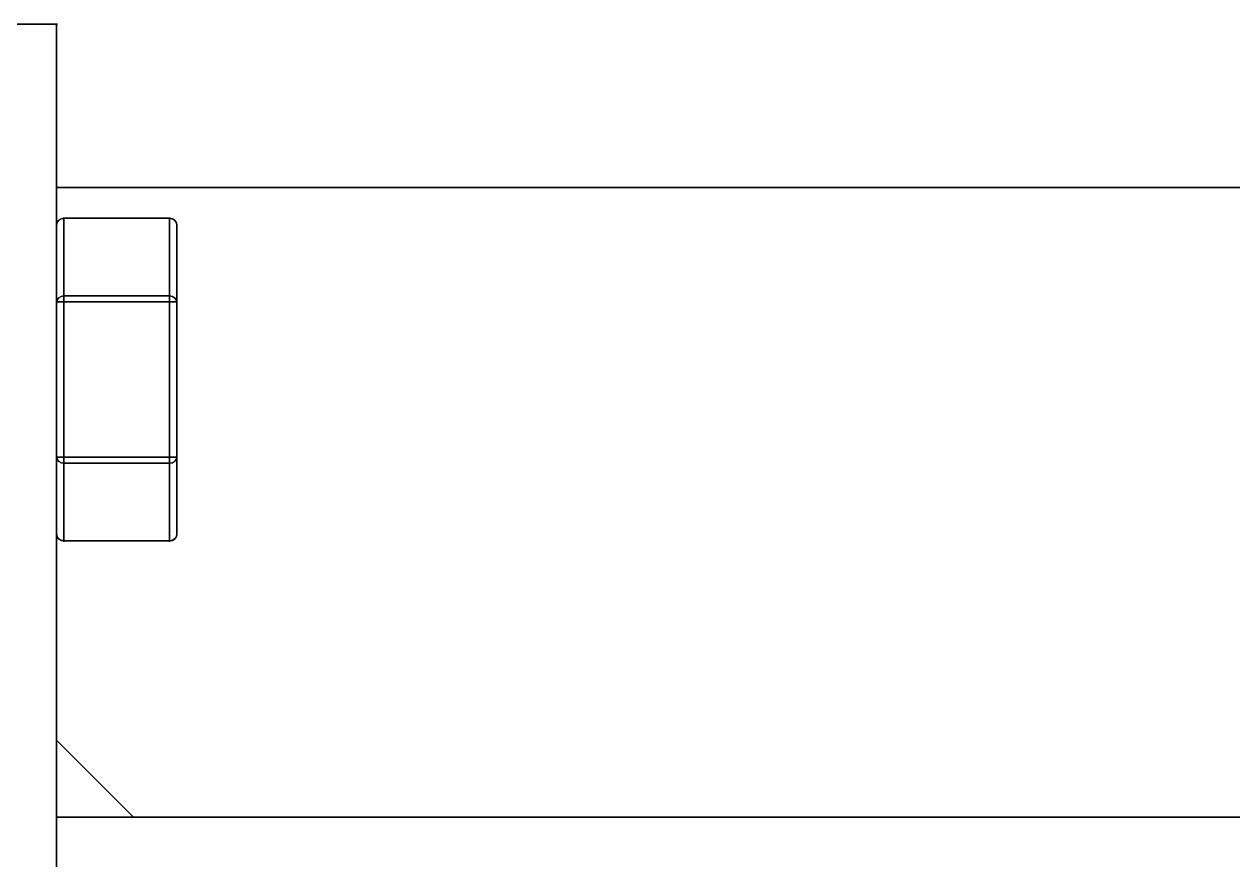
# Model space of a CAD drawing. Header units: millimetres. Extents: x -322799 to 170759, y -1515545 to 988982.
# Drawn here: x -12025 to -11899.2, y 0 to 87 of the extents above; entities that cross this region are included whole.
import ezdxf

# ---------------------------------------------------------------- set-up
doc = ezdxf.new("R2010")
doc.units = ezdxf.units.MM
doc.header["$MEASUREMENT"] = 0

msp = doc.modelspace()

# ---------------------------------------------------------------- linework, layer by layer
for p, q in [((-12031.63, 87, 5791.65), (-12021.63, 87, 5791.65)), ((-12031.63, 87, 5551.65), (-12021.73, 87, 5551.65)), ((-12021.63, 87, 5791.65), (-12031.63, 87, 5791.65)), ((-12021.73, 87, 5551.65), (-12031.63, 87, 5551.65)), ((-12021.63, 12.45, 5791.65), (-12021.63, 87, 5791.65)), ((-12021.63, 87, 5791.65), (-12021.63, 87, 5551.75)), ((-12021.63, 87, 5791.65), (-12021.63, 12.45, 5791.65)), ((-12021.63, 87, 5551.75), (-12021.63, 87, 5791.65)), ((-12021.63, 86.9, 5551.65), (-12021.63, 12.45, 5551.65)), ((-12021.63, 12.45, 5551.65), (-12021.63, 86.9, 5551.65)), ((-12021.63, 70, 5826.65), (-11521.63, 70, 5826.65)), ((-12021.63, -70, 5826.65), (-12021.63, 70, 5826.65)), ((-12021.63, 70, 5810.65), (-11521.63, 70, 5810.65)), ((-12021.63, 70, 5826.65), (-12021.63, 70, 5810.65)), ((-11521.63, 70, 5826.65), (-12021.63, 70, 5826.65)), ((-12021.63, 70, 5442.65), (-11521.63, 70, 5442.65)), ((-12021.63, 4.45, 5442.65), (-12021.63, 70, 5442.65)), ((-12021.63, 70, 5810.65), (-12021.63, 4.45, 5810.65)), ((-11521.63, 70, 5810.65), (-12021.63, 70, 5810.65)), ((-12021.63, 70, 5426.65), (-11521.63, 70, 5426.65)), ((-12021.63, 70, 5442.65), (-12021.63, 70, 5426.65)), ((-11521.63, 70, 5442.65), (-12021.63, 70, 5442.65)), ((-12021.63, 70, 5426.65), (-12021.63, -70, 5426.65)), ((-11521.63, 70, 5426.65), (-12021.63, 70, 5426.65)), ((-12021.63, 70, 5810.65), (-12021.63, 4.45, 5810.65)), ((-12021.63, 70, 5826.65), (-12021.63, 70, 5810.65)), ((-12021.63, -70, 5826.65), (-12021.63, 70, 5826.65)), ((-12021.63, 4.45, 5442.65), (-12021.63, 70, 5442.65)), ((-12021.63, 70, 5442.65), (-12021.63, 70, 5426.65)), ((-12021.63, 70, 5426.65), (-12021.63, -70, 5426.65)), ((-12020.89, 66.79, 5721.28), (-12009.87, 66.79, 5721.28)), ((-12020.89, 58.71, 5707.3), (-12020.89, 66.79, 5721.28)), ((-12020.89, 66.79, 5621.28), (-12009.87, 66.79, 5621.28)), ((-12020.89, 58.71, 5607.3), (-12020.89, 66.79, 5621.28)), ((-12009.87, 66.79, 5722.02), (-12020.89, 66.79, 5722.02)), ((-12020.89, 66.79, 5722.02), (-12020.89, 58.71, 5736.01)), ((-12009.87, 66.79, 5621.28), (-12020.89, 66.79, 5621.28)), ((-12020.89, 66.79, 5622.02), (-12009.87, 66.79, 5622.02)), ((-12009.87, 66.79, 5622.02), (-12020.89, 66.79, 5622.02)), ((-12020.89, 66.79, 5622.02), (-12020.89, 58.71, 5636.01)), ((-12009.87, 66.79, 5672.02), (-12020.89, 66.79, 5672.02)), ((-12020.89, 66.79, 5672.02), (-12020.89, 58.71, 5686.01)), ((-12009.87, 66.79, 5671.28), (-12020.89, 66.79, 5671.28)), ((-12020.89, 66.79, 5672.02), (-12009.87, 66.79, 5672.02)), ((-12009.87, 66.79, 5721.28), (-12020.89, 66.79, 5721.28)), ((-12020.89, 66.79, 5722.02), (-12009.87, 66.79, 5722.02)), ((-12020.89, 66.79, 5671.28), (-12009.87, 66.79, 5671.28)), ((-12020.89, 58.71, 5657.3), (-12020.89, 66.79, 5671.28)), ((-12020.89, 58.71, 5736.01), (-12020.89, 66.79, 5722.02)), ((-12020.89, 58.71, 5686.01), (-12020.89, 66.79, 5672.02)), ((-12020.89, 66.79, 5721.28), (-12020.89, 58.71, 5707.3)), ((-12020.89, 66.79, 5621.28), (-12020.89, 58.71, 5607.3)), ((-12020.89, 66.79, 5671.28), (-12020.89, 58.71, 5657.3)), ((-12020.89, 58.71, 5636.01), (-12020.89, 66.79, 5622.02)), ((-12009.87, 66.79, 5672.02), (-12009.87, 58.71, 5686.01)), ((-12009.87, 58.71, 5607.3), (-12009.87, 66.79, 5621.28)), ((-12009.87, 66.79, 5721.28), (-12009.87, 58.71, 5707.3)), ((-12009.87, 66.79, 5621.28), (-12009.87, 58.71, 5607.3)), ((-12009.87, 58.71, 5736.01), (-12009.87, 66.79, 5722.02)), ((-12009.87, 66.79, 5722.02), (-12009.87, 58.71, 5736.01)), ((-12009.87, 66.79, 5622.02), (-12009.87, 58.71, 5636.01)), ((-12009.87, 58.71, 5707.3), (-12009.87, 66.79, 5721.28)), ((-12009.87, 58.71, 5657.3), (-12009.87, 66.79, 5671.28)), ((-12009.87, 58.71, 5636.01), (-12009.87, 66.79, 5622.02)), ((-12009.87, 58.71, 5686.01), (-12009.87, 66.79, 5672.02)), ((-12009.87, 66.79, 5671.28), (-12009.87, 58.71, 5657.3)), ((-12021.63, 58.08, 5707.66), (-12021.63, 66.15, 5721.65)), ((-12021.63, 66.15, 5721.65), (-12021.63, 58.08, 5735.64)), ((-12021.63, 58.08, 5657.66), (-12021.63, 66.15, 5671.65)), ((-12021.63, 66.15, 5671.65), (-12021.63, 58.08, 5685.64)), ((-12021.63, 58.08, 5607.66), (-12021.63, 66.15, 5621.65)), ((-12021.63, 66.15, 5621.65), (-12021.63, 58.08, 5635.64)), ((-12021.63, 66.15, 5721.65), (-12021.63, 58.08, 5735.64)), ((-12021.63, 66.15, 5671.65), (-12021.63, 58.08, 5685.64)), ((-12021.63, 58.08, 5707.66), (-12021.63, 66.15, 5721.65)), ((-12021.63, 58.08, 5607.66), (-12021.63, 66.15, 5621.65)), ((-12021.63, 58.08, 5657.66), (-12021.63, 66.15, 5671.65)), ((-12021.63, 66.15, 5621.65), (-12021.63, 58.08, 5635.64)), ((-12009.13, 58.08, 5707.66), (-12009.13, 66.15, 5721.65)), ((-12009.13, 66.15, 5721.65), (-12009.13, 58.08, 5735.64)), ((-12009.13, 58.08, 5607.66), (-12009.13, 66.15, 5621.65)), ((-12009.13, 66.15, 5621.65), (-12009.13, 58.08, 5635.64)), ((-12009.13, 58.08, 5657.66), (-12009.13, 66.15, 5671.65)), ((-12009.13, 66.15, 5671.65), (-12009.13, 58.08, 5685.64)), ((-12009.13, 58.08, 5685.64), (-12009.13, 66.15, 5671.65)), ((-12009.13, 66.15, 5621.65), (-12009.13, 58.08, 5607.66)), ((-12009.13, 58.08, 5735.64), (-12009.13, 66.15, 5721.65)), ((-12009.13, 58.08, 5635.64), (-12009.13, 66.15, 5621.65)), ((-12009.13, 66.15, 5721.65), (-12009.13, 58.08, 5707.66)), ((-12009.13, 66.15, 5671.65), (-12009.13, 58.08, 5657.66)), ((-12021.63, 41.92, 5657.66), (-12021.63, 58.08, 5657.66)), ((-12021.63, 58.08, 5685.64), (-12021.63, 41.92, 5685.64)), ((-12021.63, 41.92, 5707.66), (-12021.63, 58.08, 5707.66)), ((-12021.63, 41.92, 5707.66), (-12021.63, 58.08, 5707.66)), ((-12021.63, 58.08, 5735.64), (-12021.63, 41.92, 5735.64)), ((-12021.63, 41.92, 5657.66), (-12021.63, 58.08, 5657.66)), ((-12021.63, 58.08, 5685.64), (-12021.63, 41.92, 5685.64)), ((-12021.63, 41.92, 5607.66), (-12021.63, 58.08, 5607.66)), ((-12021.63, 58.08, 5635.64), (-12021.63, 41.92, 5635.64)), ((-12021.63, 58.08, 5735.64), (-12021.63, 41.92, 5735.64)), ((-12021.63, 58.08, 5635.64), (-12021.63, 41.92, 5635.64)), ((-12021.63, 41.92, 5607.66), (-12021.63, 58.08, 5607.66)), ((-12009.87, 58.71, 5736.01), (-12020.89, 58.71, 5736.01)), ((-12009.87, 58.71, 5707.3), (-12020.89, 58.71, 5707.3)), ((-12009.87, 58.71, 5607.3), (-12020.89, 58.71, 5607.3)), ((-12020.89, 58.71, 5736.01), (-12009.87, 58.71, 5736.01)), ((-12020.89, 58.71, 5707.3), (-12009.87, 58.71, 5707.3)), ((-12020.89, 58.71, 5657.3), (-12009.87, 58.71, 5657.3)), ((-12009.87, 58.71, 5636.01), (-12020.89, 58.71, 5636.01)), ((-12009.87, 58.71, 5686.01), (-12020.89, 58.71, 5686.01)), ((-12020.89, 58.71, 5607.3), (-12009.87, 58.71, 5607.3)), ((-12020.89, 58.71, 5636.01), (-12009.87, 58.71, 5636.01)), ((-12020.89, 58.71, 5686.01), (-12009.87, 58.71, 5686.01)), ((-12009.87, 58.71, 5657.3), (-12020.89, 58.71, 5657.3)), ((-12020.89, 58.08, 5736.37), (-12009.87, 58.08, 5736.37)), ((-12020.89, 58.08, 5636.37), (-12020.89, 41.92, 5636.37)), ((-12009.87, 58.08, 5636.37), (-12020.89, 58.08, 5636.37)), ((-12020.89, 58.08, 5656.93), (-12020.89, 41.92, 5656.93)), ((-12020.89, 41.92, 5686.37), (-12020.89, 58.08, 5686.37)), ((-12009.87, 58.08, 5706.93), (-12020.89, 58.08, 5706.93)), ((-12009.87, 58.08, 5656.93), (-12020.89, 58.08, 5656.93)), ((-12020.89, 58.08, 5636.37), (-12009.87, 58.08, 5636.37)), ((-12020.89, 58.08, 5686.37), (-12009.87, 58.08, 5686.37)), ((-12009.87, 58.08, 5606.93), (-12020.89, 58.08, 5606.93)), ((-12020.89, 58.08, 5606.93), (-12009.87, 58.08, 5606.93)), ((-12020.89, 41.92, 5606.93), (-12020.89, 58.08, 5606.93)), ((-12020.89, 58.08, 5686.37), (-12020.89, 41.92, 5686.37)), ((-12009.87, 58.08, 5686.37), (-12020.89, 58.08, 5686.37)), ((-12020.89, 58.08, 5656.93), (-12009.87, 58.08, 5656.93)), ((-12020.89, 41.92, 5656.93), (-12020.89, 58.08, 5656.93)), ((-12020.89, 58.08, 5706.93), (-12009.87, 58.08, 5706.93)), ((-12020.89, 41.92, 5706.93), (-12020.89, 58.08, 5706.93)), ((-12020.89, 58.08, 5736.37), (-12020.89, 41.92, 5736.37)), ((-12009.87, 58.08, 5736.37), (-12020.89, 58.08, 5736.37)), ((-12020.89, 58.08, 5706.93), (-12020.89, 41.92, 5706.93)), ((-12020.89, 41.92, 5736.37), (-12020.89, 58.08, 5736.37)), ((-12020.89, 41.92, 5636.37), (-12020.89, 58.08, 5636.37)), ((-12020.89, 58.08, 5606.93), (-12020.89, 41.92, 5606.93)), ((-12009.87, 58.08, 5736.37), (-12009.87, 41.92, 5736.37)), ((-12009.87, 41.92, 5706.93), (-12009.87, 58.08, 5706.93)), ((-12009.87, 41.92, 5606.93), (-12009.87, 58.08, 5606.93)), ((-12009.87, 41.92, 5636.37), (-12009.87, 58.08, 5636.37)), ((-12009.87, 41.92, 5656.93), (-12009.87, 58.08, 5656.93)), ((-12009.87, 58.08, 5686.37), (-12009.87, 41.92, 5686.37)), ((-12009.87, 58.08, 5606.93), (-12009.87, 41.92, 5606.93)), ((-12009.87, 41.92, 5686.37), (-12009.87, 58.08, 5686.37)), ((-12009.87, 58.08, 5656.93), (-12009.87, 41.92, 5656.93)), ((-12009.87, 58.08, 5706.93), (-12009.87, 41.92, 5706.93)), ((-12009.87, 41.92, 5736.37), (-12009.87, 58.08, 5736.37)), ((-12009.87, 58.08, 5636.37), (-12009.87, 41.92, 5636.37)), ((-12009.13, 41.92, 5707.66), (-12009.13, 58.08, 5707.66)), ((-12009.13, 58.08, 5735.64), (-12009.13, 41.92, 5735.64)), ((-12009.13, 41.92, 5607.66), (-12009.13, 58.08, 5607.66)), ((-12009.13, 58.08, 5635.64), (-12009.13, 41.92, 5635.64)), ((-12009.13, 41.92, 5657.66), (-12009.13, 58.08, 5657.66)), ((-12009.13, 58.08, 5685.64), (-12009.13, 41.92, 5685.64)), ((-12009.13, 41.92, 5735.64), (-12009.13, 58.08, 5735.64)), ((-12009.13, 58.08, 5707.66), (-12009.13, 41.92, 5707.66)), ((-12009.13, 58.08, 5607.66), (-12009.13, 41.92, 5607.66)), ((-12009.13, 58.08, 5657.66), (-12009.13, 41.92, 5657.66)), ((-12009.13, 41.92, 5685.64), (-12009.13, 58.08, 5685.64)), ((-12009.13, 41.92, 5635.64), (-12009.13, 58.08, 5635.64)), ((-12021.63, 33.85, 5721.65), (-12021.63, 41.92, 5707.66)), ((-12021.63, 41.92, 5735.64), (-12021.63, 33.85, 5721.65)), ((-12021.63, 33.85, 5671.65), (-12021.63, 41.92, 5657.66)), ((-12021.63, 41.92, 5685.64), (-12021.63, 33.85, 5671.65)), ((-12021.63, 33.85, 5621.65), (-12021.63, 41.92, 5607.66)), ((-12021.63, 41.92, 5635.64), (-12021.63, 33.85, 5621.65)), ((-12021.63, 41.92, 5685.64), (-12021.63, 33.85, 5671.65)), ((-12021.63, 41.92, 5735.64), (-12021.63, 33.85, 5721.65)), ((-12021.63, 33.85, 5721.65), (-12021.63, 41.92, 5707.66)), ((-12021.63, 33.85, 5671.65), (-12021.63, 41.92, 5657.66)), ((-12021.63, 41.92, 5635.64), (-12021.63, 33.85, 5621.65)), ((-12021.63, 33.85, 5621.65), (-12021.63, 41.92, 5607.66)), ((-12020.89, 41.92, 5656.93), (-12009.87, 41.92, 5656.93)), ((-12020.89, 41.92, 5706.93), (-12009.87, 41.92, 5706.93)), ((-12009.87, 41.92, 5636.37), (-12020.89, 41.92, 5636.37)), ((-12020.89, 41.92, 5636.37), (-12009.87, 41.92, 5636.37)), ((-12009.87, 41.92, 5736.37), (-12020.89, 41.92, 5736.37)), ((-12020.89, 41.92, 5606.93), (-12009.87, 41.92, 5606.93)), ((-12009.87, 41.92, 5686.37), (-12020.89, 41.92, 5686.37)), ((-12009.87, 41.92, 5606.93), (-12020.89, 41.92, 5606.93)), ((-12020.89, 41.92, 5686.37), (-12009.87, 41.92, 5686.37)), ((-12009.87, 41.92, 5656.93), (-12020.89, 41.92, 5656.93)), ((-12009.87, 41.92, 5706.93), (-12020.89, 41.92, 5706.93)), ((-12020.89, 41.92, 5736.37), (-12009.87, 41.92, 5736.37)), ((-12009.13, 33.85, 5721.65), (-12009.13, 41.92, 5707.66)), ((-12009.13, 41.92, 5735.64), (-12009.13, 33.85, 5721.65)), ((-12009.13, 33.85, 5621.65), (-12009.13, 41.92, 5607.66)), ((-12009.13, 41.92, 5635.64), (-12009.13, 33.85, 5621.65)), ((-12009.13, 33.85, 5671.65), (-12009.13, 41.92, 5657.66)), ((-12009.13, 41.92, 5685.64), (-12009.13, 33.85, 5671.65)), ((-12009.13, 33.85, 5671.65), (-12009.13, 41.92, 5685.64)), ((-12009.13, 41.92, 5657.66), (-12009.13, 33.85, 5671.65)), ((-12009.13, 33.85, 5721.65), (-12009.13, 41.92, 5735.64)), ((-12009.13, 33.85, 5621.65), (-12009.13, 41.92, 5635.64)), ((-12009.13, 41.92, 5707.66), (-12009.13, 33.85, 5721.65)), ((-12009.13, 41.92, 5607.66), (-12009.13, 33.85, 5621.65)), ((-12009.87, 41.29, 5657.3), (-12020.89, 41.29, 5657.3)), ((-12009.87, 41.29, 5707.3), (-12020.89, 41.29, 5707.3)), ((-12020.89, 41.29, 5636.01), (-12009.87, 41.29, 5636.01)), ((-12020.89, 41.29, 5636.01), (-12020.89, 33.21, 5622.02)), ((-12009.87, 41.29, 5636.01), (-12020.89, 41.29, 5636.01)), ((-12020.89, 41.29, 5736.01), (-12020.89, 33.21, 5722.02)), ((-12009.87, 41.29, 5736.01), (-12020.89, 41.29, 5736.01)), ((-12020.89, 41.29, 5607.3), (-12009.87, 41.29, 5607.3)), ((-12020.89, 33.21, 5621.28), (-12020.89, 41.29, 5607.3)), ((-12020.89, 41.29, 5707.3), (-12009.87, 41.29, 5707.3)), ((-12020.89, 33.21, 5721.28), (-12020.89, 41.29, 5707.3)), ((-12020.89, 41.29, 5736.01), (-12009.87, 41.29, 5736.01)), ((-12009.87, 41.29, 5607.3), (-12020.89, 41.29, 5607.3)), ((-12020.89, 41.29, 5686.01), (-12009.87, 41.29, 5686.01)), ((-12020.89, 41.29, 5657.3), (-12009.87, 41.29, 5657.3)), ((-12020.89, 33.21, 5671.28), (-12020.89, 41.29, 5657.3)), ((-12020.89, 41.29, 5686.01), (-12020.89, 33.21, 5672.02)), ((-12009.87, 41.29, 5686.01), (-12020.89, 41.29, 5686.01)), ((-12020.89, 33.21, 5672.02), (-12020.89, 41.29, 5686.01)), ((-12020.89, 33.21, 5722.02), (-12020.89, 41.29, 5736.01)), ((-12020.89, 41.29, 5707.3), (-12020.89, 33.21, 5721.28)), ((-12020.89, 41.29, 5657.3), (-12020.89, 33.21, 5671.28)), ((-12020.89, 33.21, 5622.02), (-12020.89, 41.29, 5636.01)), ((-12020.89, 41.29, 5607.3), (-12020.89, 33.21, 5621.28)), ((-12009.87, 33.21, 5622.02), (-12009.87, 41.29, 5636.01)), ((-12009.87, 33.21, 5722.02), (-12009.87, 41.29, 5736.01)), ((-12009.87, 41.29, 5607.3), (-12009.87, 33.21, 5621.28)), ((-12009.87, 41.29, 5707.3), (-12009.87, 33.21, 5721.28)), ((-12009.87, 41.29, 5686.01), (-12009.87, 33.21, 5672.02)), ((-12009.87, 33.21, 5671.28), (-12009.87, 41.29, 5657.3)), ((-12009.87, 41.29, 5736.01), (-12009.87, 33.21, 5722.02)), ((-12009.87, 41.29, 5636.01), (-12009.87, 33.21, 5622.02)), ((-12009.87, 33.21, 5721.28), (-12009.87, 41.29, 5707.3)), ((-12009.87, 33.21, 5621.28), (-12009.87, 41.29, 5607.3)), ((-12009.87, 41.29, 5657.3), (-12009.87, 33.21, 5671.28)), ((-12009.87, 33.21, 5672.02), (-12009.87, 41.29, 5686.01)), ((-12009.87, 33.21, 5622.02), (-12020.89, 33.21, 5622.02)), ((-12020.89, 33.21, 5621.28), (-12009.87, 33.21, 5621.28)), ((-12020.89, 33.21, 5622.02), (-12009.87, 33.21, 5622.02)), ((-12020.89, 33.21, 5722.02), (-12009.87, 33.21, 5722.02)), ((-12009.87, 33.21, 5621.28), (-12020.89, 33.21, 5621.28)), ((-12009.87, 33.21, 5721.28), (-12020.89, 33.21, 5721.28)), ((-12009.87, 33.21, 5672.02), (-12020.89, 33.21, 5672.02)), ((-12020.89, 33.21, 5671.28), (-12009.87, 33.21, 5671.28)), ((-12009.87, 33.21, 5722.02), (-12020.89, 33.21, 5722.02)), ((-12020.89, 33.21, 5721.28), (-12009.87, 33.21, 5721.28)), ((-12009.87, 33.21, 5671.28), (-12020.89, 33.21, 5671.28)), ((-12020.89, 33.21, 5672.02), (-12009.87, 33.21, 5672.02)), ((-12021.63, 12.45, 5551.65), (-12021.63, 12.45, 5791.65)), ((-12021.63, 12.45, 5791.65), (-12021.63, 4.45, 5791.65)), ((-12021.63, 4.45, 5551.65), (-12021.63, 12.45, 5551.65)), ((-12021.63, 12.45, 5791.65), (-12021.63, 4.45, 5791.65)), ((-12013.63, 4.45, 5791.65), (-12021.63, 12.45, 5791.65)), ((-12021.63, 12.45, 5551.65), (-12021.63, 4.45, 5551.65)), ((-12013.63, 4.45, 5551.65), (-12021.63, 12.45, 5551.65)), ((-12021.63, 12.45, 5791.65), (-12021.63, 12.45, 5551.65)), ((-12021.63, 12.45, 5551.65), (-12013.63, 4.45, 5551.65)), ((-12013.63, 4.45, 5791.65), (-12021.63, 12.45, 5791.65)), ((-11521.63, 4.45, 5442.65), (-12021.63, 4.45, 5442.65)), ((-12021.63, 4.45, 5810.65), (-11521.63, 4.45, 5810.65)), ((-12021.63, 4.45, 5551.65), (-12021.63, 4.45, 5442.65)), ((-12021.63, 4.45, 5442.65), (-11521.63, 4.45, 5442.65)), ((-12013.63, 4.45, 5551.65), (-12021.63, 4.45, 5551.65)), ((-11521.63, 4.45, 5810.65), (-12021.63, 4.45, 5810.65)), ((-12021.63, 4.45, 5791.65), (-12013.63, 4.45, 5791.65)), ((-12021.63, 4.45, 5810.65), (-12021.63, 4.45, 5791.65)), ((-12021.63, 4.45, 5810.65), (-12021.63, 4.45, 5791.65)), ((-12021.63, 4.45, 5791.65), (-12021.63, -4.45, 5791.65)), ((-12021.63, 4.45, 5791.65), (-12021.63, -4.45, 5791.65)), ((-12021.63, -4.45, 5551.65), (-12021.63, 4.45, 5551.65)), ((-12021.63, 4.45, 5791.65), (-12013.63, 4.45, 5791.65)), ((-12021.63, -4.45, 5551.65), (-12021.63, 4.45, 5551.65)), ((-12021.63, 4.45, 5551.65), (-12021.63, 4.45, 5442.65)), ((-12021.63, 4.45, 5551.65), (-12013.63, 4.45, 5551.65)), ((-12013.63, 4.45, 5791.65), (-12013.63, 4.45, 5551.65)), ((-12013.63, 4.45, 5551.65), (-12013.63, 4.45, 5791.65))]:
    msp.add_line(p, q)
at = {"extrusion": (3.4308e-13, 1, -3.4308e-13)}
msp.add_arc((12021.63, 5551.65, 87), 0.1, 360, 90, dxfattribs=at)
at = {"extrusion": (-1.37232e-12, -1.37232e-12, -1)}
msp.add_arc((12021.63, 87, -5551.65), 0.1, 270, 0, dxfattribs=at)
at = {"extrusion": (-1.33611e-11, -6.03066e-12, -1)}
msp.add_arc((12021.63, 87, -5551.65), 0.1, 327.2058, 0, dxfattribs=at)
at = {"extrusion": (2.42594e-13, 1, -1.00486e-13)}
msp.add_arc((12021.63, 5551.65, 87), 0.1, 360, 90, dxfattribs=at)
at = {"extrusion": (1.10323e-12, 4.50343e-12, -1)}
msp.add_arc((12021.63, 87, -5551.65), 0.1, 270, 327.2058, dxfattribs=at)
at = {"extrusion": (1, 0, 0)}
for centre, radius, start, end in [((87, 5551.65, -12021.63), 0.1, 90, 180), ((66.15, 5621.65, -12020.89), 0.735, 330, 30), ((66.15, 5671.65, -12020.89), 0.735, 330, 30), ((66.15, 5621.65, -12009.87), 0.735, 330, 30), ((66.15, 5671.65, -12009.87), 0.735, 330, 30), ((58.08, 5735.64, -12020.89), 0.735, 30, 90), ((58.08, 5657.66, -12020.89), 0.735, 270, 330), ((58.08, 5635.64, -12020.89), 0.735, 30, 90), ((58.08, 5685.64, -12020.89), 0.735, 30, 90), ((58.08, 5607.66, -12020.89), 0.735, 270, 330), ((58.08, 5607.66, -12009.87), 0.735, 308.3533, 330), ((58.08, 5707.66, -12009.87), 0.735, 308.3533, 330), ((58.08, 5707.66, -12009.87), 0.735, 270, 308.3533), ((41.92, 5657.66, -12020.89), 0.735, 210, 270), ((41.92, 5707.66, -12020.89), 0.735, 210, 270), ((41.92, 5735.64, -12020.89), 0.735, 90, 150), ((41.92, 5607.66, -12020.89), 0.735, 210, 270), ((41.92, 5685.64, -12020.89), 0.735, 90, 150), ((41.92, 5635.64, -12009.87), 0.735, 90, 134.179), ((41.92, 5707.66, -12009.87), 0.735, 210, 254.179), ((41.92, 5635.64, -12009.87), 0.735, 134.179, 150), ((33.85, 5671.65, -12020.89), 0.735, 150, 210), ((33.85, 5721.65, -12020.89), 0.735, 150, 210), ((33.85, 5671.65, -12009.87), 0.735, 150, 197.1818), ((33.85, 5671.65, -12009.87), 0.735, 197.1818, 210), ((33.85, 5721.65, -12009.87), 0.735, 150, 197.1818), ((33.85, 5621.65, -12009.87), 0.735, 197.1818, 210)]:
    msp.add_arc(centre, radius, start, end, dxfattribs=at)
at = {"extrusion": (1, 4.85189e-13, -2.00972e-13)}
msp.add_arc((87, 5551.65, -12021.63), 0.1, 90, 180, dxfattribs=at)
at = {"extrusion": (-1.42109e-13, 1, 0)}
msp.add_arc((12021.63, 5551.65, 87), 0.1, 90, 270, dxfattribs=at)
at = {"extrusion": (1.42109e-13, -1, 0)}
msp.add_arc((-12021.63, 5551.65, -87), 0.1, 270, 90, dxfattribs=at)
at = {"extrusion": (-4.21567e-11, 0.5, -0.866025)}
for centre in [(12020.89, 2868.11, -4835.42), (12020.89, 2893.11, -4878.72)]:
    msp.add_arc(centre, 0.735, 0, 90, dxfattribs=at)
at = {"extrusion": (3.56321e-14, 0.5, 0.866025)}
msp.add_arc((12020.89, 2753.54, 4901.57), 0.735, 270, 0, dxfattribs=at)
at = {"extrusion": (-4.20525e-11, 0.5, -0.866025)}
msp.add_arc((12020.89, 2918.11, -4922.02), 0.735, 0, 90, dxfattribs=at)
at = {"extrusion": (7.45486e-14, 0.5, 0.866025)}
msp.add_arc((12020.89, 2803.54, 4988.17), 0.735, 270, 360, dxfattribs=at)
at = {"extrusion": (1.49903e-13, 0.5, 0.866025)}
msp.add_arc((12020.89, 2778.54, 4944.87), 0.735, 270, 0, dxfattribs=at)
at = {"extrusion": (1.36033e-10, -0.5, 0.866025)}
for centre in [(-12020.89, 2918.11, 4922.02), (-12020.89, 2893.11, 4878.72)]:
    msp.add_arc(centre, 0.735, 90, 180, dxfattribs=at)
at = {"extrusion": (1.3638e-10, -0.5, -0.866025)}
msp.add_arc((-12020.89, 2803.54, -4988.17), 0.735, 180, 270, dxfattribs=at)
at = {"extrusion": (1.36104e-10, -0.5, -0.866025)}
msp.add_arc((-12020.89, 2753.54, -4901.57), 0.735, 180, 270, dxfattribs=at)
at = {"extrusion": (1.36057e-10, -0.5, -0.866025)}
msp.add_arc((-12020.89, 2778.54, -4944.87), 0.735, 180, 270, dxfattribs=at)
at = {"extrusion": (1.36242e-10, -0.5, 0.866025)}
msp.add_arc((-12020.89, 2868.11, 4835.42), 0.735, 90, 180, dxfattribs=at)
at = {"extrusion": (1, -2.88514e-13, -1.26465e-23)}
msp.add_arc((66.15, 5721.65, -12020.89), 0.735, 330, 30, dxfattribs=at)
at = {"extrusion": (-1, 0, 0)}
for centre, start, end in [((-66.15, 5621.65, 12020.89), 150, 183.8297), ((-66.15, 5671.65, 12020.89), 150, 183.8297), ((-66.15, 5721.65, 12020.89), 183.8297, 210), ((-66.15, 5671.65, 12020.89), 183.8297, 210), ((-66.15, 5671.65, 12009.87), 150, 210), ((-58.08, 5685.64, 12020.89), 90, 150), ((-58.08, 5635.64, 12020.89), 90, 150), ((-58.08, 5735.64, 12020.89), 90, 150), ((-58.08, 5657.66, 12020.89), 210, 270), ((-58.08, 5607.66, 12020.89), 210, 270), ((-58.08, 5735.64, 12009.87), 90, 150), ((-58.08, 5707.66, 12009.87), 210, 270), ((-58.08, 5635.64, 12009.87), 90, 150), ((-58.08, 5685.64, 12009.87), 90, 150), ((-41.92, 5607.66, 12020.89), 270, 330), ((-41.92, 5657.66, 12020.89), 270, 330), ((-41.92, 5707.66, 12020.89), 270, 330), ((-41.92, 5685.64, 12020.89), 30, 90), ((-41.92, 5635.64, 12020.89), 30, 90), ((-41.92, 5735.64, 12020.89), 30, 90), ((-41.92, 5657.66, 12009.87), 270, 330), ((-41.92, 5707.66, 12009.87), 270, 330), ((-41.92, 5635.64, 12009.87), 30, 90), ((-41.92, 5735.64, 12009.87), 30, 90), ((-41.92, 5607.66, 12009.87), 270, 330), ((-41.92, 5685.64, 12009.87), 30, 90), ((-33.85, 5721.65, 12020.89), 330, 30), ((-33.85, 5671.65, 12020.89), 330, 30), ((-33.85, 5621.65, 12020.89), 330, 30), ((-33.85, 5621.65, 12009.87), 330, 30), ((-33.85, 5671.65, 12009.87), 330, 30), ((-33.85, 5721.65, 12009.87), 330, 30)]:
    msp.add_arc(centre, 0.735, start, end, dxfattribs=at)
at = {"extrusion": (-1, 8.70537e-13, 2.02342e-13)}
msp.add_arc((-66.15, 5721.65, 12020.89), 0.735, 150, 183.8297, dxfattribs=at)
at = {"extrusion": (-1, -1.42468e-12, 4.33255e-13)}
msp.add_arc((-66.15, 5621.65, 12020.89), 0.735, 183.8297, 210, dxfattribs=at)
at = {"extrusion": (1, -2.88514e-13, 6.10576e-24)}
msp.add_arc((66.15, 5721.65, -12009.87), 0.735, 330, 30, dxfattribs=at)
at = {"extrusion": (-1, 1.44257e-13, -3.86535e-14)}
msp.add_arc((-66.15, 5621.65, 12009.87), 0.735, 150, 210, dxfattribs=at)
at = {"extrusion": (-1, 4.32771e-13, -3.86535e-14)}
msp.add_arc((-66.15, 5721.65, 12009.87), 0.735, 150, 210, dxfattribs=at)
at = {"extrusion": (4.22457e-11, 0.5, -0.866025)}
msp.add_arc((12009.87, 2868.11, -4835.42), 0.735, 90, 180, dxfattribs=at)
at = {"extrusion": (-3.09844e-15, 0.5, 0.866025)}
msp.add_arc((12009.87, 2753.54, 4901.57), 0.735, 180, 270, dxfattribs=at)
at = {"extrusion": (4.20909e-11, 0.5, -0.866025)}
msp.add_arc((12009.87, 2893.11, -4878.72), 0.735, 90, 180, dxfattribs=at)
at = {"extrusion": (7.51063e-14, 0.5, 0.866025)}
msp.add_arc((12009.87, 2778.54, 4944.87), 0.735, 180, 270, dxfattribs=at)
at = {"extrusion": (4.2176e-11, 0.5, -0.866025)}
msp.add_arc((12009.87, 2918.11, -4922.02), 0.735, 90, 180, dxfattribs=at)
at = {"extrusion": (-3.89165e-14, 0.5, 0.866025)}
msp.add_arc((12009.87, 2803.54, 4988.17), 0.735, 180, 270, dxfattribs=at)
at = {"extrusion": (-1.36057e-10, -0.5, 0.866025)}
for centre in [(-12009.87, 2893.11, 4878.72), (-12009.87, 2918.11, 4922.02)]:
    msp.add_arc(centre, 0.735, 0, 90, dxfattribs=at)
at = {"extrusion": (-1.36242e-10, -0.5, -0.866025)}
msp.add_arc((-12009.87, 2753.54, -4901.57), 0.735, 270, 0, dxfattribs=at)
at = {"extrusion": (-1.35943e-10, -0.5, 0.866025)}
msp.add_arc((-12009.87, 2868.11, 4835.42), 0.735, 0, 90, dxfattribs=at)
at = {"extrusion": (-1.36033e-10, -0.5, -0.866025)}
msp.add_arc((-12009.87, 2803.54, -4988.17), 0.735, 270, 0, dxfattribs=at)
at = {"extrusion": (-1.36357e-10, -0.5, -0.866025)}
msp.add_arc((-12009.87, 2778.54, -4944.87), 0.735, 270, 0, dxfattribs=at)
at = {"extrusion": (-2.0405e-10, -0.5, 0.866025)}
msp.add_arc((-12020.89, 2893.11, 4894.87), 0.735, 90, 180, dxfattribs=at)
at = {"extrusion": (-2.03983e-10, -0.5, 0.866025)}
msp.add_arc((-12020.89, 2868.11, 4851.57), 0.735, 90, 180, dxfattribs=at)
at = {"extrusion": (-2.03727e-10, -0.5, 0.866025)}
msp.add_arc((-12020.89, 2918.11, 4938.17), 0.735, 90, 180, dxfattribs=at)
at = {"extrusion": (2.12429e-13, -0.5, -0.866025)}
msp.add_arc((-12020.89, 2778.54, -4928.72), 0.735, 180, 270, dxfattribs=at)
at = {"extrusion": (1.50708e-13, -0.5, -0.866025)}
msp.add_arc((-12020.89, 2803.54, -4972.02), 0.735, 180, 270, dxfattribs=at)
at = {"extrusion": (2.21973e-13, -0.5, -0.866025)}
msp.add_arc((-12020.89, 2753.54, -4885.42), 0.735, 180, 270, dxfattribs=at)
at = {"extrusion": (2.04168e-10, 0.5, -0.866025)}
for centre in [(12020.89, 2918.11, -4938.17), (12020.89, 2893.11, -4894.87)]:
    msp.add_arc(centre, 0.735, 360, 90, dxfattribs=at)
at = {"extrusion": (2.03868e-10, 0.5, 0.866025)}
for centre in [(12020.89, 2803.54, 4972.02), (12020.89, 2778.54, 4928.72)]:
    msp.add_arc(centre, 0.735, 270, 0, dxfattribs=at)
at = {"extrusion": (2.03916e-10, 0.5, 0.866025)}
msp.add_arc((12020.89, 2753.54, 4885.42), 0.735, 270, 360, dxfattribs=at)
at = {"extrusion": (2.04216e-10, 0.5, -0.866025)}
msp.add_arc((12020.89, 2868.11, -4851.57), 0.735, 360, 90, dxfattribs=at)
at = {"extrusion": (-9.66338e-15, 1, -9.66338e-15)}
for centre in [(12020.89, 5685.64, 58.08), (12020.89, 5635.64, 58.08), (12020.89, 5735.64, 58.08)]:
    msp.add_arc(centre, 0.735, 0, 90, dxfattribs=at)
at = {"extrusion": (-6.83304e-15, -1, -1.64964e-14)}
msp.add_arc((-12020.89, 5657.66, -58.08), 0.735, 180, 270, dxfattribs=at)
at = {"extrusion": (0, -1, 0)}
for centre, start, end in [((-12020.89, 5685.64, -58.08), 90, 180), ((-12020.89, 5735.64, -58.08), 90, 180), ((-12020.89, 5635.64, -58.08), 90, 180), ((-12009.87, 5607.66, -58.08), 270, 0), ((-12009.87, 5607.66, -41.92), 270, 0), ((-12009.87, 5707.66, -41.92), 270, 0), ((-12009.87, 5657.66, -41.92), 270, 0)]:
    msp.add_arc(centre, 0.735, start, end, dxfattribs=at)
at = {"extrusion": (5.06616e-14, -1, 8.93152e-14)}
msp.add_arc((-12020.89, 5707.66, -58.08), 0.735, 180, 270, dxfattribs=at)
at = {"extrusion": (-2.03927e-10, 1, 2.78956e-14)}
msp.add_arc((12020.89, 5657.66, 58.08), 0.735, 270, 0, dxfattribs=at)
at = {"extrusion": (-2.03978e-10, 1, -6.14196e-14)}
msp.add_arc((12020.89, 5707.66, 58.08), 0.735, 270, 0, dxfattribs=at)
at = {"extrusion": (-2.03923e-10, 1, 7.05518e-14)}
msp.add_arc((12020.89, 5607.66, 58.08), 0.735, 270, 0, dxfattribs=at)
at = {"extrusion": (2.33295e-14, -1, 2.33295e-14)}
msp.add_arc((-12020.89, 5607.66, -58.08), 0.735, 180, 270, dxfattribs=at)
at = {"extrusion": (1, -1.44257e-13, 2.4986e-13)}
for centre, start, end in [((58.08, 5707.66, -12020.89), 270, 330), ((41.92, 5635.64, -12020.89), 90, 150)]:
    msp.add_arc(centre, 0.735, start, end, dxfattribs=at)
at = {"extrusion": (-1, 1.44257e-13, -2.4986e-13)}
for centre in [(-58.08, 5707.66, 12020.89), (-58.08, 5657.66, 12009.87), (-58.08, 5607.66, 12009.87)]:
    msp.add_arc(centre, 0.735, 210, 270, dxfattribs=at)
at = {"extrusion": (2.04081e-10, -0.5, 0.866025)}
for centre in [(-12009.87, 2918.11, 4938.17), (-12009.87, 2893.11, 4894.87)]:
    msp.add_arc(centre, 0.735, 360, 90, dxfattribs=at)
at = {"extrusion": (1, -8.15494e-14, 8.56052e-14)}
for centre in [(58.08, 5735.64, -12009.87), (58.08, 5635.64, -12009.87)]:
    msp.add_arc(centre, 0.735, 30, 68.3533, dxfattribs=at)
at = {"extrusion": (4.04657e-14, -0.5, -0.866025)}
msp.add_arc((-12009.87, 2753.54, -4885.42), 0.735, 270, 0, dxfattribs=at)
at = {"extrusion": (-8.55171e-14, -0.5, -0.866025)}
msp.add_arc((-12009.87, 2803.54, -4972.02), 0.735, 270, 0, dxfattribs=at)
at = {"extrusion": (2.04223e-10, -0.5, 0.866025)}
msp.add_arc((-12009.87, 2868.11, 4851.57), 0.735, 360, 90, dxfattribs=at)
at = {"extrusion": (-6.41378e-14, -0.5, -0.866025)}
msp.add_arc((-12009.87, 2778.54, -4928.72), 0.735, 270, 0, dxfattribs=at)
at = {"extrusion": (1, -8.76349e-13, 6.2106e-13)}
msp.add_arc((58.08, 5657.66, -12009.87), 0.735, 308.3533, 330, dxfattribs=at)
at = {"extrusion": (1, 5.37051e-13, 4.41664e-13)}
msp.add_arc((58.08, 5685.64, -12009.87), 0.735, 30, 68.3533, dxfattribs=at)
at = {"extrusion": (-2.03868e-10, 0.5, -0.866025)}
for centre in [(12009.87, 2893.11, -4894.87), (12009.87, 2918.11, -4938.17)]:
    msp.add_arc(centre, 0.735, 90, 180, dxfattribs=at)
at = {"extrusion": (-2.03731e-10, 0.5, 0.866025)}
msp.add_arc((12009.87, 2753.54, 4885.42), 0.735, 180, 270, dxfattribs=at)
at = {"extrusion": (-2.03916e-10, 0.5, -0.866025)}
msp.add_arc((12009.87, 2868.11, -4851.57), 0.735, 90, 180, dxfattribs=at)
at = {"extrusion": (-2.03845e-10, 0.5, 0.866025)}
for centre in [(12009.87, 2803.54, 4972.02), (12009.87, 2778.54, 4928.72)]:
    msp.add_arc(centre, 0.735, 180, 270, dxfattribs=at)
at = {"extrusion": (1, -2.28877e-13, 6.5811e-13)}
msp.add_arc((58.08, 5607.66, -12009.87), 0.735, 270, 308.3533, dxfattribs=at)
at = {"extrusion": (1, -5.69832e-14, 3.42966e-13)}
msp.add_arc((58.08, 5657.66, -12009.87), 0.735, 270, 308.3533, dxfattribs=at)
at = {"extrusion": (1, 2.08771e-13, -4.18425e-15)}
msp.add_arc((58.08, 5735.64, -12009.87), 0.735, 68.3533, 90, dxfattribs=at)
at = {"extrusion": (1, -1.99358e-13, -2.13894e-12)}
msp.add_arc((58.08, 5635.64, -12009.87), 0.735, 68.3533, 90, dxfattribs=at)
at = {"extrusion": (1, 1.99358e-13, 2.13894e-12)}
msp.add_arc((58.08, 5685.64, -12009.87), 0.735, 68.3533, 90, dxfattribs=at)
at = {"extrusion": (9.66338e-15, 1, -9.66338e-15)}
for centre in [(12009.87, 5735.64, 58.08), (12009.87, 5635.64, 58.08), (12009.87, 5685.64, 58.08)]:
    msp.add_arc(centre, 0.735, 90, 180, dxfattribs=at)
at = {"extrusion": (2.03947e-10, 1, 4.72223e-14)}
msp.add_arc((12009.87, 5607.66, 58.08), 0.735, 180, 270, dxfattribs=at)
at = {"extrusion": (2.03978e-10, 1, -6.14196e-14)}
msp.add_arc((12009.87, 5707.66, 58.08), 0.735, 180, 270, dxfattribs=at)
at = {"extrusion": (2.03927e-10, 1, 2.78956e-14)}
msp.add_arc((12009.87, 5657.66, 58.08), 0.735, 180, 270, dxfattribs=at)
at = {"extrusion": (-2.33295e-14, -1, -2.33295e-14)}
for centre in [(-12009.87, 5735.64, -58.08), (-12009.87, 5685.64, -58.08), (-12009.87, 5635.64, -58.08)]:
    msp.add_arc(centre, 0.735, 360, 90, dxfattribs=at)
at = {"extrusion": (-5.06616e-14, -1, 8.93152e-14)}
msp.add_arc((-12009.87, 5707.66, -58.08), 0.735, 270, 0, dxfattribs=at)
at = {"extrusion": (-1.64964e-14, -1, 6.83304e-15)}
msp.add_arc((-12009.87, 5657.66, -58.08), 0.735, 270, 0, dxfattribs=at)
at = {"extrusion": (-2.03906e-10, 0.5, -0.866025)}
for centre, end in [((12020.89, 2840.14, -4835.42), 0), ((12020.89, 2865.14, -4878.72), 360), ((12020.89, 2890.14, -4922.02), 360)]:
    msp.add_arc(centre, 0.735, 270, end, dxfattribs=at)
at = {"extrusion": (1.64964e-14, -1, 6.83304e-15)}
for centre in [(-12020.89, 5607.66, -41.92), (-12020.89, 5657.66, -41.92), (-12020.89, 5707.66, -41.92)]:
    msp.add_arc(centre, 0.735, 180, 270, dxfattribs=at)
at = {"extrusion": (0, 1, 0)}
for centre in [(12020.89, 5657.66, 41.92), (12020.89, 5707.66, 41.92), (12020.89, 5607.66, 41.92)]:
    msp.add_arc(centre, 0.735, 270, 0, dxfattribs=at)
at = {"extrusion": (-1.64964e-14, 1, 6.83304e-15)}
msp.add_arc((12020.89, 5685.64, 41.92), 0.735, 360, 90, dxfattribs=at)
at = {"extrusion": (-2.03935e-10, -1, 5.74169e-14)}
msp.add_arc((-12020.89, 5685.64, -41.92), 0.735, 90, 180, dxfattribs=at)
at = {"extrusion": (7.91962e-14, 0.5, 0.866025)}
msp.add_arc((12020.89, 2806.51, 4944.87), 0.735, 0, 90, dxfattribs=at)
at = {"extrusion": (-2.03919e-10, -1, 5.05838e-14)}
msp.add_arc((-12020.89, 5635.64, -41.92), 0.735, 90, 180, dxfattribs=at)
at = {"extrusion": (-1.72397e-13, 0.5, 0.866025)}
msp.add_arc((12020.89, 2781.51, 4901.57), 0.735, 360, 90, dxfattribs=at)
at = {"extrusion": (-2.03874e-10, -1, -9.10509e-14)}
msp.add_arc((-12020.89, 5735.64, -41.92), 0.735, 90, 180, dxfattribs=at)
at = {"extrusion": (5.5772e-14, 0.5, 0.866025)}
msp.add_arc((12020.89, 2831.51, 4988.17), 0.735, 0, 90, dxfattribs=at)
at = {"extrusion": (2.03857e-10, -0.5, -0.866025)}
for centre in [(-12020.89, 2806.51, -4944.87), (-12020.89, 2831.51, -4988.17)]:
    msp.add_arc(centre, 0.735, 90, 180, dxfattribs=at)
at = {"extrusion": (2.0388e-10, -0.5, 0.866025)}
for centre in [(-12020.89, 2890.14, 4922.02), (-12020.89, 2865.14, 4878.72)]:
    msp.add_arc(centre, 0.735, 180, 270, dxfattribs=at)
at = {"extrusion": (-5.74947e-14, 1, 1.05812e-13)}
msp.add_arc((12020.89, 5735.64, 41.92), 0.735, 360, 90, dxfattribs=at)
at = {"extrusion": (2.03904e-10, -0.5, -0.866025)}
msp.add_arc((-12020.89, 2781.51, -4901.57), 0.735, 90, 180, dxfattribs=at)
at = {"extrusion": (2.03766e-10, -0.5, 0.866025)}
msp.add_arc((-12020.89, 2840.14, 4835.42), 0.735, 180, 270, dxfattribs=at)
at = {"extrusion": (6.83304e-15, 1, -1.64964e-14)}
msp.add_arc((12020.89, 5635.64, 41.92), 0.735, 360, 90, dxfattribs=at)
at = {"extrusion": (2.03766e-10, 0.5, -0.866025)}
msp.add_arc((12009.87, 2840.14, -4835.42), 0.735, 180, 270, dxfattribs=at)
at = {"extrusion": (1, 5.59149e-13, 4.02416e-12)}
for centre in [(41.92, 5607.66, -12009.87), (41.92, 5707.66, -12009.87)]:
    msp.add_arc(centre, 0.735, 254.179, 270, dxfattribs=at)
at = {"extrusion": (2.0388e-10, 0.5, -0.866025)}
for centre in [(12009.87, 2890.14, -4922.02), (12009.87, 2865.14, -4878.72)]:
    msp.add_arc(centre, 0.735, 180, 270, dxfattribs=at)
at = {"extrusion": (2.03942e-10, -1, 7.39133e-14)}
msp.add_arc((-12009.87, 5635.64, -41.92), 0.735, 0, 90, dxfattribs=at)
at = {"extrusion": (-5.00089e-14, 0.5, 0.866025)}
msp.add_arc((12009.87, 2781.51, 4901.57), 0.735, 90, 180, dxfattribs=at)
at = {"extrusion": (2.03905e-10, -1, 1.7591e-14)}
msp.add_arc((-12009.87, 5685.64, -41.92), 0.735, 0, 90, dxfattribs=at)
at = {"extrusion": (1, -1.00049e-13, 5.19851e-13)}
msp.add_arc((41.92, 5685.64, -12009.87), 0.735, 90, 134.179, dxfattribs=at)
at = {"extrusion": (1.55542e-13, 0.5, 0.866025)}
msp.add_arc((12009.87, 2806.51, 4944.87), 0.735, 90, 180, dxfattribs=at)
at = {"extrusion": (1, 2.7338e-13, 4.00825e-12)}
msp.add_arc((41.92, 5657.66, -12009.87), 0.735, 254.179, 270, dxfattribs=at)
at = {"extrusion": (2.03867e-10, -1, -1.07547e-13)}
msp.add_arc((-12009.87, 5735.64, -41.92), 0.735, 0, 90, dxfattribs=at)
at = {"extrusion": (1, 9.8017e-14, 3.18162e-14)}
msp.add_arc((41.92, 5735.64, -12009.87), 0.735, 90, 134.179, dxfattribs=at)
at = {"extrusion": (1.78842e-13, 0.5, 0.866025)}
msp.add_arc((12009.87, 2831.51, 4988.17), 0.735, 90, 180, dxfattribs=at)
at = {"extrusion": (5.74947e-14, 1, 1.05812e-13)}
msp.add_arc((12009.87, 5735.64, 41.92), 0.735, 90, 180, dxfattribs=at)
at = {"extrusion": (2.33295e-14, 1, -2.33295e-14)}
for centre in [(12009.87, 5707.66, 41.92), (12009.87, 5607.66, 41.92), (12009.87, 5657.66, 41.92)]:
    msp.add_arc(centre, 0.735, 180, 270, dxfattribs=at)
at = {"extrusion": (-2.04203e-10, -0.5, -0.866025)}
for centre in [(-12009.87, 2806.51, -4944.87), (-12009.87, 2831.51, -4988.17)]:
    msp.add_arc(centre, 0.735, 360, 90, dxfattribs=at)
at = {"extrusion": (-2.03857e-10, -0.5, 0.866025)}
for centre in [(-12009.87, 2865.14, 4878.72), (-12009.87, 2890.14, 4922.02)]:
    msp.add_arc(centre, 0.735, 270, 360, dxfattribs=at)
at = {"extrusion": (-2.04251e-10, -0.5, -0.866025)}
msp.add_arc((-12009.87, 2781.51, -4901.57), 0.735, 360, 90, dxfattribs=at)
at = {"extrusion": (-2.03904e-10, -0.5, 0.866025)}
msp.add_arc((-12009.87, 2840.14, 4835.42), 0.735, 270, 360, dxfattribs=at)
at = {"extrusion": (1.64964e-14, 1, 6.83304e-15)}
msp.add_arc((12009.87, 5685.64, 41.92), 0.735, 90, 180, dxfattribs=at)
at = {"extrusion": (-3.01625e-14, 1, -3.98259e-14)}
msp.add_arc((12009.87, 5635.64, 41.92), 0.735, 90, 180, dxfattribs=at)
at = {"extrusion": (1, -3.23618e-13, -4.15548e-13)}
msp.add_arc((41.92, 5607.66, -12009.87), 0.735, 210, 254.179, dxfattribs=at)
at = {"extrusion": (1, 4.0018e-13, 3.46571e-13)}
msp.add_arc((41.92, 5657.66, -12009.87), 0.735, 210, 254.179, dxfattribs=at)
at = {"extrusion": (1, 3.07635e-12, -2.75176e-12)}
msp.add_arc((41.92, 5685.64, -12009.87), 0.735, 134.179, 150, dxfattribs=at)
at = {"extrusion": (1, -1.29101e-13, -2.55441e-13)}
msp.add_arc((41.92, 5735.64, -12009.87), 0.735, 134.179, 150, dxfattribs=at)
at = {"extrusion": (-4.22769e-11, -0.5, -0.866025)}
for centre in [(-12020.89, 2831.51, -4972.02), (-12020.89, 2806.51, -4928.72)]:
    msp.add_arc(centre, 0.735, 90, 180, dxfattribs=at)
at = {"extrusion": (-1.89005e-13, -0.5, 0.866025)}
msp.add_arc((-12020.89, 2890.14, 4938.17), 0.735, 180, 270, dxfattribs=at)
at = {"extrusion": (-2.05489e-13, -0.5, 0.866025)}
msp.add_arc((-12020.89, 2865.14, 4894.87), 0.735, 180, 270, dxfattribs=at)
at = {"extrusion": (-4.23458e-11, -0.5, -0.866025)}
msp.add_arc((-12020.89, 2781.51, -4885.42), 0.735, 90, 180, dxfattribs=at)
at = {"extrusion": (1.32118e-13, -0.5, 0.866025)}
msp.add_arc((-12020.89, 2840.14, 4851.57), 0.735, 180, 270, dxfattribs=at)
at = {"extrusion": (1.36045e-10, 0.5, 0.866025)}
for centre in [(12020.89, 2806.51, 4928.72), (12020.89, 2831.51, 4972.02)]:
    msp.add_arc(centre, 0.735, 0, 90, dxfattribs=at)
at = {"extrusion": (1.36045e-10, 0.5, -0.866025)}
msp.add_arc((12020.89, 2890.14, -4938.17), 0.735, 270, 0, dxfattribs=at)
at = {"extrusion": (1.36368e-10, 0.5, -0.866025)}
msp.add_arc((12020.89, 2865.14, -4894.87), 0.735, 270, 0, dxfattribs=at)
at = {"extrusion": (1.35931e-10, 0.5, 0.866025)}
msp.add_arc((12020.89, 2781.51, 4885.42), 0.735, 0, 90, dxfattribs=at)
at = {"extrusion": (1.36254e-10, 0.5, -0.866025)}
msp.add_arc((12020.89, 2840.14, -4851.57), 0.735, 270, 360, dxfattribs=at)
at = {"extrusion": (1, -1.44257e-13, 3.86535e-14)}
msp.add_arc((33.85, 5621.65, -12020.89), 0.735, 150, 210, dxfattribs=at)
at = {"extrusion": (4.20423e-11, -0.5, -0.866025)}
for centre in [(-12009.87, 2806.51, -4928.72), (-12009.87, 2831.51, -4972.02)]:
    msp.add_arc(centre, 0.735, 0, 90, dxfattribs=at)
at = {"extrusion": (-6.82897e-14, -0.5, 0.866025)}
msp.add_arc((-12009.87, 2865.14, 4894.87), 0.735, 270, 360, dxfattribs=at)
at = {"extrusion": (-7.31233e-14, -0.5, 0.866025)}
msp.add_arc((-12009.87, 2890.14, 4938.17), 0.735, 270, 360, dxfattribs=at)
at = {"extrusion": (4.22059e-11, -0.5, -0.866025)}
msp.add_arc((-12009.87, 2781.51, -4885.42), 0.735, 0, 90, dxfattribs=at)
at = {"extrusion": (-7.11403e-14, -0.5, 0.866025)}
msp.add_arc((-12009.87, 2840.14, 4851.57), 0.735, 270, 0, dxfattribs=at)
at = {"extrusion": (-1.36045e-10, 0.5, 0.866025)}
for centre in [(12009.87, 2806.51, 4928.72), (12009.87, 2831.51, 4972.02)]:
    msp.add_arc(centre, 0.735, 90, 180, dxfattribs=at)
at = {"extrusion": (-1.36045e-10, 0.5, -0.866025)}
msp.add_arc((12009.87, 2865.14, -4894.87), 0.735, 180, 270, dxfattribs=at)
at = {"extrusion": (-1.36254e-10, 0.5, 0.866025)}
msp.add_arc((12009.87, 2781.51, 4885.42), 0.735, 90, 180, dxfattribs=at)
at = {"extrusion": (-1.36368e-10, 0.5, -0.866025)}
msp.add_arc((12009.87, 2890.14, -4938.17), 0.735, 180, 270, dxfattribs=at)
at = {"extrusion": (-1.36092e-10, 0.5, -0.866025)}
msp.add_arc((12009.87, 2840.14, -4851.57), 0.735, 180, 270, dxfattribs=at)
at = {"extrusion": (1, -1.13374e-11, -4.95104e-12)}
msp.add_arc((33.85, 5721.65, -12009.87), 0.735, 197.1818, 210, dxfattribs=at)
at = {"extrusion": (1, -4.59683e-13, 5.16354e-14)}
msp.add_arc((33.85, 5621.65, -12009.87), 0.735, 150, 197.1818, dxfattribs=at)

doc.saveas('drawing.dxf')
